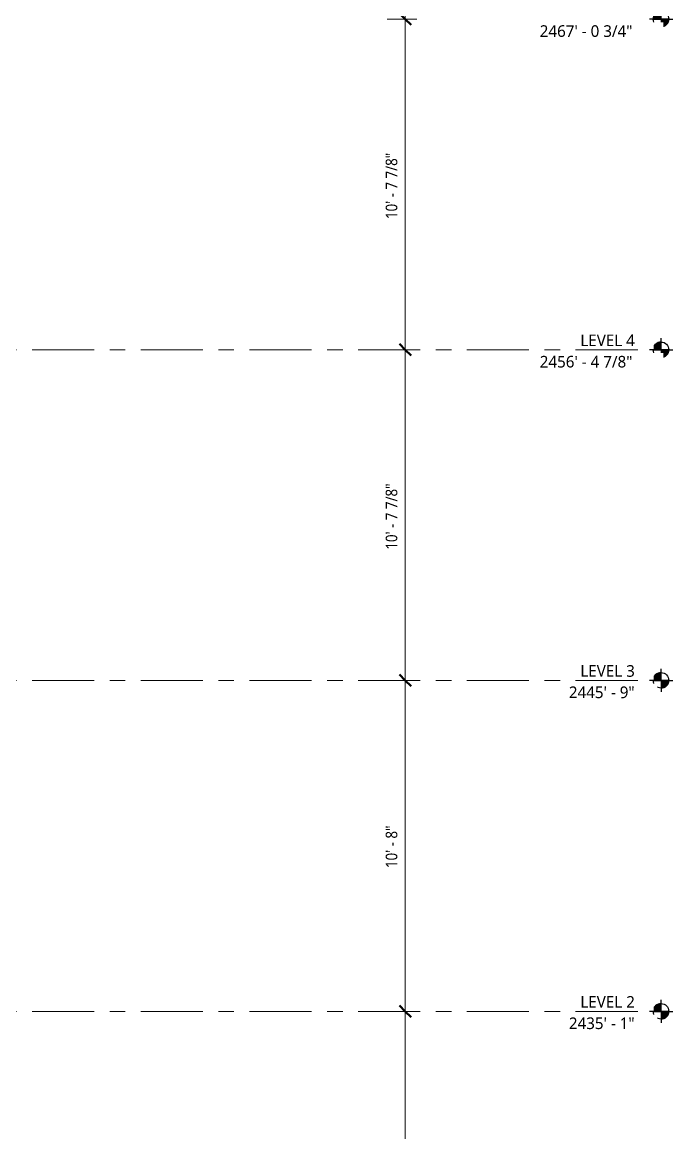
# Model space of a CAD drawing. Header units: inches. Extents: x 6 to 8416, y -388 to 6104.
# Drawn here: x 2432.8 to 2684.2, y 5174 to 5603.6 of the extents above; entities that cross this region are included whole.
import ezdxf

# ---------------------------------------------------------------- set-up
doc = ezdxf.new("R2010")
doc.units = ezdxf.units.IN
doc.header["$MEASUREMENT"] = 0
doc.linetypes.add('Center 1_2_', pattern=[42, 24, -6, 6, -6])
for name, color, linetype, lineweight in [('A-ANNO-DIMS', 211, 'Continuous', 13), ('A-ANNO-DIMS-48', 211, 'Continuous', 13), ('A-FLOR-LEVL', 51, 'Continuous', 13)]:
    doc.layers.add(name, color=color, linetype=linetype, lineweight=lineweight)
doc.styles.add('Open Sans_3', font='OpenSans-Regular.ttf', dxfattribs={"height": 4.5})
doc.styles.add('Open Sans_5', font='OpenSans-Regular.ttf', dxfattribs={"width": 0.88, "height": 4.5})
doc.dimstyles.new('Linear_-_3_32__CL', dxfattribs={"dimscale": 12, "dimtxt": 4.83561, "dimasz": 0.375, "dimexe": 0.375, "dimexo": 0.25, "dimgap": 0.125, "dimtad": 1, "dimdec": 8, "dimrnd": 0.003906, "dimzin": 3, "dimdsep": 46, "dimlunit": 4, "dimtxsty": 'Open Sans_5', "dimblk1": 'OBLIQUE', "dimblk2": 'OBLIQUE', "dimsah": 1, "dimcen": 0.09, "dimdle": 0.375, "dimadec": 3, "dimazin": 2, "dimtfac": 1, "dimtdec": 4, "dimtix": 1, "dimtmove": 0, "dimatfit": 3, "dimfxl": 1, "dimtvp": 1, "dimtfill": 1, "dimfrac": 2, "dimtolj": 1, "dimtzin": 0, "dimarcsym": 2})

# ---------------------------------------------------------------- blocks, each defined once
blk = doc.blocks.new('Level - AN Level Head-AM-798523-WALL SECTION - BACK OF HOUSE')
at = {"layer": 'A-FLOR-LEVL'}
h = blk.add_hatch(color=256, dxfattribs=at)
edge = h.paths.add_edge_path()
edge.add_line((351, 5109), (348, 5109))
edge.add_arc((351, 5109), 3, 90, 180, ccw=False)
edge.add_line((351, 5112), (351, 5109))
h = blk.add_hatch(color=256, dxfattribs=at)
edge = h.paths.add_edge_path()
edge.add_arc((351, 5109), 3, 270, 360, ccw=False)
edge.add_line((351, 5106), (351, 5109))
edge.add_line((351, 5109), (354, 5109))
at = {"layer": 'A-FLOR-LEVL', "lineweight": 25}
for p, q in [((351, 5112.02), (351, 5113.51)), ((351, 5109), (351, 5112)), ((348, 5109), (346.49, 5109)), ((348, 5109), (351, 5109)), ((354, 5109), (351, 5109)), ((351, 5109), (351, 5106)), ((354, 5109), (355.53, 5109)), ((351, 5106), (351, 5104.56))]:
    blk.add_line(p, q, dxfattribs=at)
blk.add_circle((351, 5109), 3, dxfattribs=at)
for start, end in [(90, 180), (270, 360)]:
    blk.add_arc((351, 5109), 3, start, end, dxfattribs=at)
blk = doc.blocks.new('DIMBLOCK10-WALL SECTION - BACK OF HOUSE')
at = {"layer": 'A-ANNO-DIMS-48'}
for p, q in [((2580.78, 5221), (2573.8, 5221)), ((2580.78, 5109), (2580.78, 5221)), ((2580.78, 5221), (2585.28, 5221)), ((2580.78, 5109), (2573.8, 5109)), ((2580.78, 5109), (2585.28, 5109))]:
    blk.add_line(p, q, dxfattribs=at)
at = {"layer": 'A-ANNO-DIMS-48', "lineweight": 50}
for p, q in [((2580.78, 5221), (2578.53, 5223.25)), ((2580.78, 5221), (2583.03, 5218.75)), ((2580.78, 5109), (2578.53, 5111.25)), ((2580.78, 5109), (2583.03, 5106.75))]:
    blk.add_line(p, q, dxfattribs=at)
at = {"layer": 'A-ANNO-DIMS-48', "color": 0, "insert": (2573.23, 5157.96), "char_height": 4.5, "width": 16.8901, "attachment_point": 1, "rotation": 90, "line_spacing_factor": 1.151336, "style": 'Open Sans_5', "bg_fill": 3, "box_fill_scale": 1.25, "bg_fill_color": 256, "bg_fill_true_color": 13158600, "bg_fill_transparency": 0}
blk.add_mtext('9\' - 4"', dxfattribs=at)
blk = doc.blocks.new('_Oblique')
at = {"color": 0, "linetype": 'ByBlock', "lineweight": -2}
blk.add_line((-0.5, -0.5), (0.5, 0.5), dxfattribs=at)
blk = doc.blocks.new('DIMBLOCK11-WALL SECTION - BACK OF HOUSE')
at = {"layer": 'A-ANNO-DIMS-48'}
for p, q in [((2580.78, 5349), (2573.8, 5349)), ((2580.78, 5221), (2580.78, 5349)), ((2580.78, 5349), (2585.28, 5349)), ((2580.78, 5221), (2573.8, 5221)), ((2580.78, 5221), (2585.28, 5221))]:
    blk.add_line(p, q, dxfattribs=at)
at = {"layer": 'A-ANNO-DIMS-48', "lineweight": 50}
for p, q in [((2580.78, 5349), (2578.53, 5351.25)), ((2580.78, 5349), (2583.03, 5346.75)), ((2580.78, 5221), (2578.53, 5223.25)), ((2580.78, 5221), (2583.03, 5218.75))]:
    blk.add_line(p, q, dxfattribs=at)
at = {"layer": 'A-ANNO-DIMS-48', "color": 0, "insert": (2573.23, 5276.41), "char_height": 4.5, "width": 20.6204, "attachment_point": 1, "rotation": 90, "line_spacing_factor": 1.151336, "style": 'Open Sans_5', "bg_fill": 3, "box_fill_scale": 1.25, "bg_fill_color": 256, "bg_fill_true_color": 13158600, "bg_fill_transparency": 0}
blk.add_mtext('10\' - 8"', dxfattribs=at)
blk = doc.blocks.new('DIMBLOCK12-WALL SECTION - BACK OF HOUSE')
at = {"layer": 'A-ANNO-DIMS-48'}
for p, q in [((2580.78, 5476.87), (2573.8, 5476.87)), ((2580.78, 5349), (2580.78, 5476.87)), ((2580.78, 5476.87), (2585.28, 5476.87)), ((2580.78, 5349), (2573.8, 5349)), ((2580.78, 5349), (2585.28, 5349))]:
    blk.add_line(p, q, dxfattribs=at)
at = {"layer": 'A-ANNO-DIMS-48', "lineweight": 50}
for p, q in [((2580.78, 5476.87), (2578.53, 5479.12)), ((2580.78, 5476.87), (2583.03, 5474.62)), ((2580.78, 5349), (2578.53, 5351.25)), ((2580.78, 5349), (2583.03, 5346.75))]:
    blk.add_line(p, q, dxfattribs=at)
at = {"layer": 'A-ANNO-DIMS-48', "color": 0, "insert": (2573.23, 5399.55), "char_height": 4.5, "width": 32.1223, "attachment_point": 1, "rotation": 90, "line_spacing_factor": 1.151336, "style": 'Open Sans_5', "bg_fill": 3, "box_fill_scale": 1.25, "bg_fill_color": 256, "bg_fill_true_color": 13158600, "bg_fill_transparency": 0}
blk.add_mtext('10\' - 7 7/8"', dxfattribs=at)
blk = doc.blocks.new('DIMBLOCK13-WALL SECTION - BACK OF HOUSE')
at = {"layer": 'A-ANNO-DIMS-48', "lineweight": 50}
for p, q in [((2580.78, 5604.75), (2578.53, 5607)), ((2580.78, 5604.75), (2583.03, 5602.5)), ((2580.78, 5476.87), (2578.53, 5479.12)), ((2580.78, 5476.87), (2583.03, 5474.62))]:
    blk.add_line(p, q, dxfattribs=at)
at = {"layer": 'A-ANNO-DIMS-48'}
for p, q in [((2580.78, 5604.75), (2573.8, 5604.75)), ((2580.78, 5476.87), (2580.78, 5604.75)), ((2580.78, 5604.75), (2585.28, 5604.75)), ((2580.78, 5476.87), (2573.8, 5476.87)), ((2580.78, 5476.87), (2585.28, 5476.87))]:
    blk.add_line(p, q, dxfattribs=at)
at = {"layer": 'A-ANNO-DIMS-48', "color": 0, "insert": (2573.23, 5527.43), "char_height": 4.5, "width": 32.1223, "attachment_point": 1, "rotation": 90, "line_spacing_factor": 1.151336, "style": 'Open Sans_5', "bg_fill": 3, "box_fill_scale": 1.25, "bg_fill_color": 256, "bg_fill_true_color": 13158600, "bg_fill_transparency": 0}
blk.add_mtext('10\' - 7 7/8"', dxfattribs=at)
blk = doc.blocks.new('DIMBLOCK14-WALL SECTION - BACK OF HOUSE')
at = {"layer": 'A-ANNO-DIMS-48', "lineweight": 50}
for p, q in [((2580.78, 5732.62), (2578.53, 5734.87)), ((2580.78, 5732.62), (2583.03, 5730.37)), ((2580.78, 5604.75), (2578.53, 5607)), ((2580.78, 5604.75), (2583.03, 5602.5))]:
    blk.add_line(p, q, dxfattribs=at)
at = {"layer": 'A-ANNO-DIMS-48'}
for p, q in [((2580.78, 5732.62), (2573.8, 5732.62)), ((2580.78, 5604.75), (2580.78, 5732.62)), ((2580.78, 5732.62), (2585.28, 5732.62)), ((2580.78, 5604.75), (2573.8, 5604.75)), ((2580.78, 5604.75), (2585.28, 5604.75))]:
    blk.add_line(p, q, dxfattribs=at)
at = {"layer": 'A-ANNO-DIMS-48', "color": 0, "insert": (2573.23, 5655.3), "char_height": 4.5, "width": 32.1223, "attachment_point": 1, "rotation": 90, "line_spacing_factor": 1.151336, "style": 'Open Sans_5', "bg_fill": 3, "box_fill_scale": 1.25, "bg_fill_color": 256, "bg_fill_true_color": 13158600, "bg_fill_transparency": 0}
blk.add_mtext('10\' - 7 7/8"', dxfattribs=at)

msp = doc.modelspace()

# ---------------------------------------------------------------- block references
at = {"layer": 'A-FLOR-LEVL', "lineweight": 25}
for p in [(2328.64750214, 495.75), (2328.64750214, 367.875), (2328.64750214, 240), (2328.64750214, 112)]:
    msp.add_blockref('Level - AN Level Head-AM-798523-WALL SECTION - BACK OF HOUSE', p, dxfattribs=at)

# ---------------------------------------------------------------- next in the draw order: texts
at = {"layer": 'A-FLOR-LEVL', "char_height": 4.5, "attachment_point": 1, "style": 'Open Sans_3', "bg_fill": 3, "box_fill_scale": 1.25, "bg_fill_color": 256, "bg_fill_true_color": 13158600, "bg_fill_transparency": 0}
for s, insert, width in [('2467\' - 0 3/4"', (2632.76828561, 5602.39441153), 46.662), ('LEVEL 4', (2648.46170256, 5482.77696656), 27.27), ('LEVEL 3', (2648.46170256, 5354.90196656), 27.27), ('LEVEL 2', (2648.46170256, 5226.90196656), 27.27)]:
    msp.add_mtext(s, dxfattribs=dict(at, insert=insert, width=width))

# ---------------------------------------------------------------- next in the draw order: texts
for s, insert, width in [('2456\' - 4 7/8"', (2632.76828561, 5474.51941153), 46.662), ('2445\' - 9"', (2644.0123801, 5346.64441153), 33.027), ('2435\' - 1"', (2644.0123801, 5218.64441153), 33.027)]:
    msp.add_mtext(s, dxfattribs=dict(at, insert=insert, width=width))

# ---------------------------------------------------------------- next in the draw order: linework, layer by layer
at = {"layer": 'A-FLOR-LEVL', "linetype": 'Center 1_2_'}
for p, q in [((756.61389744, 5476.875), (2676.64388705, 5476.875)), ((756.61389744, 5349), (2676.64388705, 5349)), ((756.61389744, 5221), (2676.64388705, 5221))]:
    msp.add_line(p, q, dxfattribs=at)

# ---------------------------------------------------------------- next in the draw order: dimensions: what is measured, and where the dimension line sits
at = {"layer": 'A-ANNO-DIMS'}
dim = msp.add_linear_dim(base=(2580.7832585401, 5221), p1=(2570.8010045964, 5109), p2=(2570.8010045964, 5221), angle=90, dimstyle='Linear_-_3_32__CL', override={"dimpost": '<>', "dimfxl": 112}, dxfattribs=at)
dim.commit()
dim.dimension.update_dxf_attribs({"geometry": 'DIMBLOCK10-WALL SECTION - BACK OF HOUSE', "text_midpoint": (2576.9796141581, 5165)})

# ---------------------------------------------------------------- next in the draw order: dimensions: what is measured, and where the dimension line sits
dim = msp.add_linear_dim(base=(2580.7832585401, 5349), p1=(2570.8010045964, 5221), p2=(2570.8010045964, 5349), angle=90, dimstyle='Linear_-_3_32__CL', override={"dimpost": '<>', "dimfxl": 128}, dxfattribs=at)
dim.commit()
dim.dimension.update_dxf_attribs({"geometry": 'DIMBLOCK11-WALL SECTION - BACK OF HOUSE', "text_midpoint": (2576.976548763, 5285)})

# ---------------------------------------------------------------- next in the draw order: dimensions: what is measured, and where the dimension line sits
dim = msp.add_linear_dim(base=(2580.7832585401, 5476.875), p1=(2570.8010045964, 5349), p2=(2570.8010045964, 5476.875), angle=90, dimstyle='Linear_-_3_32__CL', override={"dimpost": '<>', "dimfxl": 127.875}, dxfattribs=at)
dim.commit()
dim.dimension.update_dxf_attribs({"geometry": 'DIMBLOCK12-WALL SECTION - BACK OF HOUSE', "text_midpoint": (2576.976548763, 5412.9375)})

# ---------------------------------------------------------------- next in the draw order: dimensions: what is measured, and where the dimension line sits
dim = msp.add_linear_dim(base=(2580.7832585401, 5604.75), p1=(2570.8010045964, 5476.875), p2=(2570.8010045964, 5604.75), angle=90, dimstyle='Linear_-_3_32__CL', override={"dimpost": '<>', "dimfxl": 127.875}, dxfattribs=at)
dim.commit()
dim.dimension.update_dxf_attribs({"geometry": 'DIMBLOCK13-WALL SECTION - BACK OF HOUSE', "text_midpoint": (2576.976548763, 5540.8125)})

# ---------------------------------------------------------------- next in the draw order: dimensions: what is measured, and where the dimension line sits
dim = msp.add_linear_dim(base=(2580.7832585401, 5732.625), p1=(2570.8010045964, 5604.75), p2=(2570.8010045964, 5732.625), angle=90, dimstyle='Linear_-_3_32__CL', override={"dimpost": '<>', "dimfxl": 127.875}, dxfattribs=at)
dim.commit()
dim.dimension.update_dxf_attribs({"geometry": 'DIMBLOCK14-WALL SECTION - BACK OF HOUSE', "text_midpoint": (2576.976548763, 5668.6875)})

doc.saveas('drawing.dxf')
